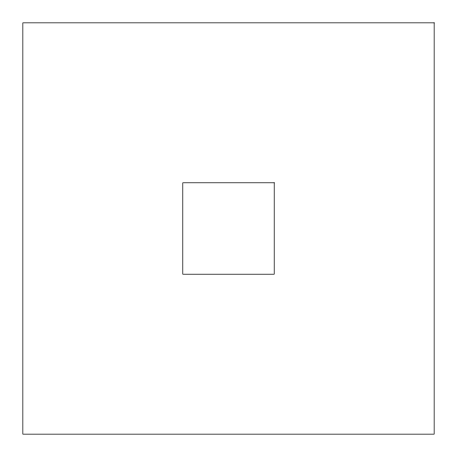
<?xml version="1.0" encoding="UTF-8"?>
<svg xmlns="http://www.w3.org/2000/svg" width="457" height="457" viewBox="0 0 457 457"><rect width="100%" height="100%" fill="white"/><g stroke="black" fill="none" stroke-linecap="round" stroke-linejoin="round"><path stroke-width="0.69" d="M434.15 22.85L22.85 22.85L22.85 434.15L434.15 434.15L434.15 22.85M274.2 182.8L182.8 182.8L182.8 274.2L274.2 274.2L274.2 182.8"/></g></svg>
